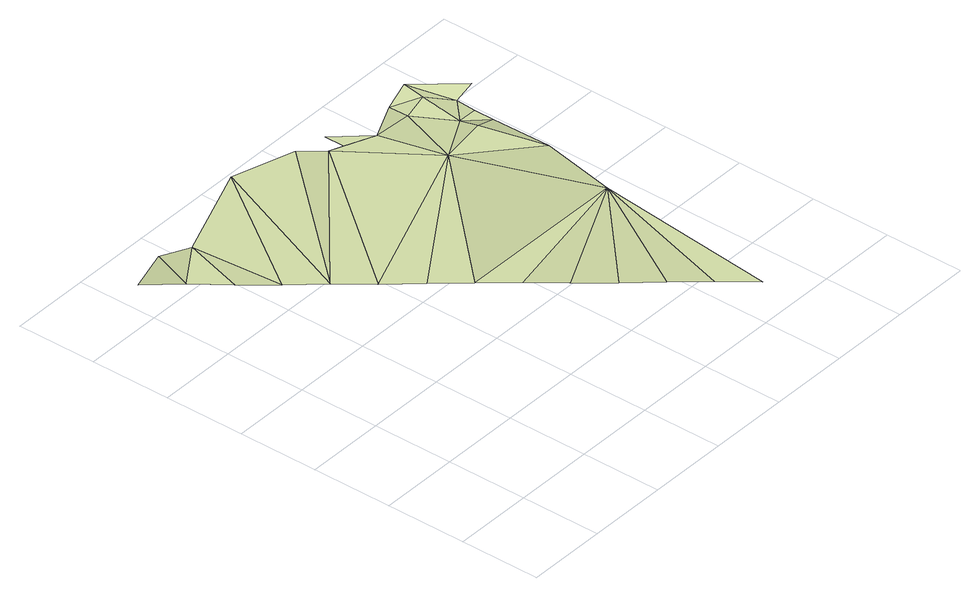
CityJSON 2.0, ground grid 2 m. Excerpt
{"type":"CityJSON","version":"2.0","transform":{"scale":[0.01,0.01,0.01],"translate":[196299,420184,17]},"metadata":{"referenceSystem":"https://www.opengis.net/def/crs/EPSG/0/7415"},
"CityObjects":{
"landuse1":{"type":"LandUse","attributes":{"3df_class":"Terrain","bgt_fysiekvoorkomen":"erf","bgt_status":"bestaand","identificatienamespace":"NL.IMGeo","onbegroeidterreindeeloptalud":"false","relatievehoogteligging":0,"aantal_punten":0},"geometry":[{"type":"MultiSurface","lod":"1","boundaries":[[[0,1,2]],[[3,4,2]],[[0,2,4]],[[3,5,4]],[[6,5,7]],[[6,4,5]],[[8,9,7]],[[8,10,11]],[[12,6,7]],[[10,13,11]],[[14,13,15]],[[12,7,9]],[[14,15,16]],[[17,14,16]],[[11,9,8]],[[14,17,18]],[[19,14,18]],[[11,13,14]],[[14,19,20]],[[21,22,9]],[[21,9,11]],[[21,23,22]],[[21,11,24]],[[25,11,14]],[[21,24,26]],[[25,27,11]],[[11,28,24]],[[27,28,11]],[[24,29,26]],[[25,30,27]],[[24,28,29]],[[27,30,28]],[[29,31,26]],[[30,32,28]],[[28,33,29]],[[28,32,33]],[[33,31,29]],[[31,33,34]]]}]}
},
"vertices":[
[172,1128,84],[52,1085,99],[117,1008,100],[181,930,97],[222,1078,103],[245,853,97],[472,1178,96],[309,776,99],[373,698,98],[672,1078,97],[438,621,99],[822,878,93],[622,1128,101],[502,543,101],[922,528,115],[566,466,101],[630,389,100],[694,311,100],[759,234,101],[823,157,102],[887,79,101],[772,1028,104],[722,1078,81],[722,1128,82],[872,1028,98],[972,728,104],[872,1078,96],[922,878,115],[922,928,103],[922,1028,119],[972,878,101],[922,1078,127],[972,928,101],[972,978,104],[1022,978,120]
]}
